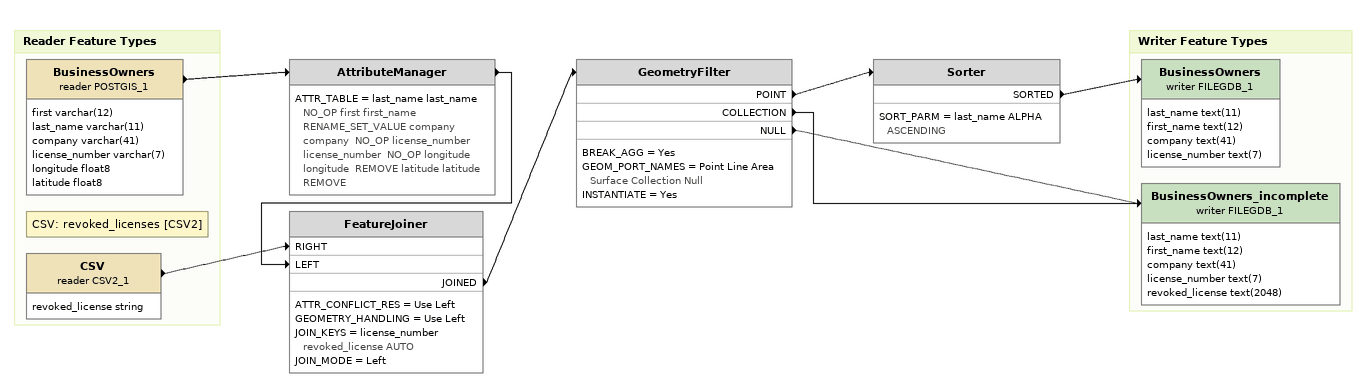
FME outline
AttributeManager
    ATTR_TABLE = last_name last_name  NO_OP first first_name  RENAME_SET_VALUE company company  NO_OP license_number license_number  NO_OP longitude longitude  REMOVE latitude latitude  REMOVE
    -> FeatureJoiner [LEFT]
FeatureJoiner
    ATTR_CONFLICT_RES = Use Left
    GEOMETRY_HANDLING = Use Left
    JOIN_KEYS = license_number revoked_license AUTO
    JOIN_MODE = Left
    JOINED -> GeometryFilter
GeometryFilter
    BREAK_AGG = Yes
    GEOM_PORT_NAMES = Point Line Area Surface Collection Null
    INSTANTIATE = Yes
    POINT -> Sorter
    COLLECTION -> BusinessOwners_incomplete (writer FILEGDB_1)
    NULL -> BusinessOwners_incomplete (writer FILEGDB_1)
Sorter
    SORT_PARM = last_name ALPHA ASCENDING
    SORTED -> BusinessOwners (writer FILEGDB_1)

Bookmark: Reader Feature Types
BusinessOwners (reader POSTGIS_1)
    attributes: first varchar(12), last_name varchar(11), company varchar(41), license_number varchar(7), longitude float8, latitude float8
    -> AttributeManager
Note: CSV: revoked_licenses [CSV2]
CSV (reader CSV2_1)
    attributes: revoked_license string
    -> FeatureJoiner [RIGHT]

Bookmark: Writer Feature Types
BusinessOwners (writer FILEGDB_1)
    attributes: last_name text(11), first_name text(12), company text(41), license_number text(7)
BusinessOwners_incomplete (writer FILEGDB_1)
    attributes: last_name text(11), first_name text(12), company text(41), license_number text(7), revoked_license text(2048)
